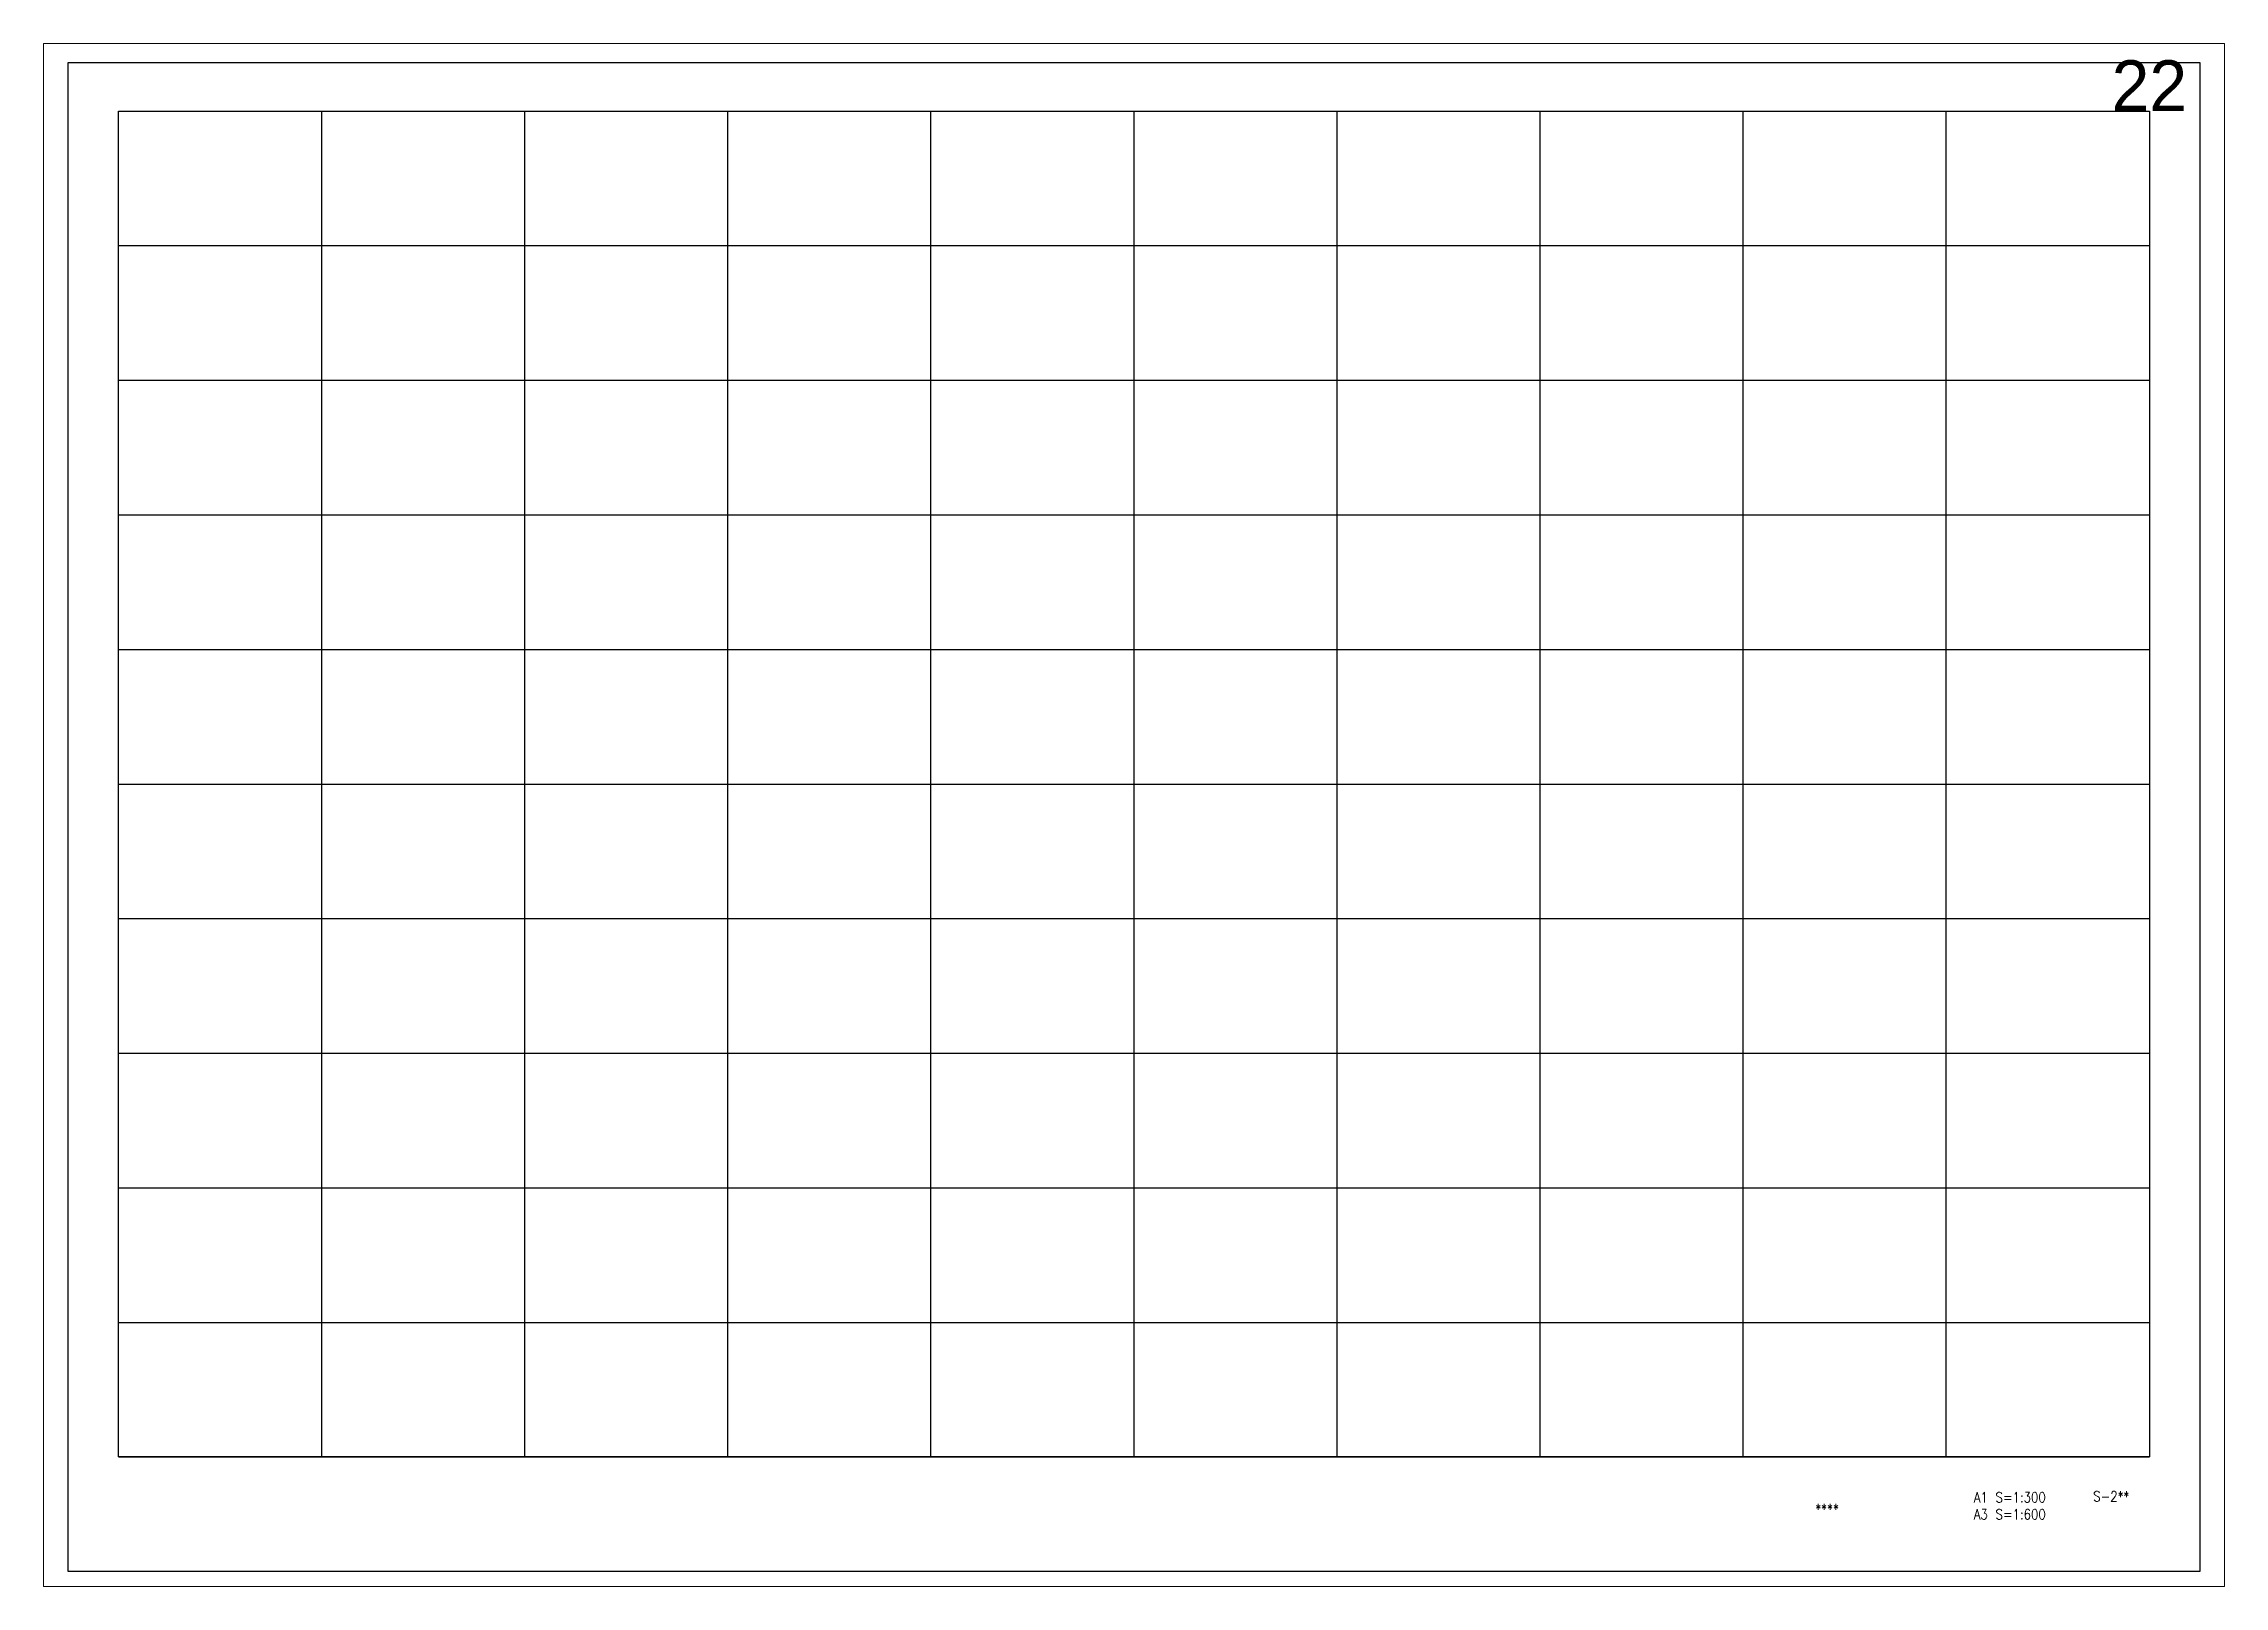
# Paper-space layout '32' of a CAD drawing. Extents: x -23 to 863, y -16 to 610.
# The model-space entities are those that its viewports show. They can reach past a viewport. Long polylines and large blocks are cut down to what shows.
import ezdxf
from ezdxf.enums import TextEntityAlignment as Align

# ---------------------------------------------------------------- set-up
doc = ezdxf.new("R2010")
doc.units = 0
doc.header["$MEASUREMENT"] = 0
doc.layers.get('Defpoints').update_dxf_attribs({"color": 251, "linetype": 'CONTINUOUS'})
doc.layers.add('99_レイアウト枠', color=251, linetype='CONTINUOUS', plot=False)
doc.layers.add('99_頁番号', color=6, linetype='CONTINUOUS')
doc.styles.add('DRACAD', font='txt', dxfattribs={"width": 0.85, "bigfont": 'extfont2'})
doc.styles.get("Standard").update_dxf_attribs({"font": 'Osaka.ttc'})

msp = doc.modelspace()

# ---------------------------------------------------------------- linework, layer by layer
at = {"layer": '99_レイアウト枠'}
for p, q in [((1086000, -368700), (1086000, -209700)), ((1110000, -368700), (1110000, -209700)), ((1134000, -368700), (1134000, -209700)), ((1158000, -368700), (1158000, -209700)), ((1182000, -368700), (1182000, -209700)), ((1206000, -368700), (1206000, -209700)), ((1230000, -368700), (1230000, -209700)), ((1254000, -368700), (1254000, -209700)), ((1278000, -368700), (1278000, -209700)), ((1302000, -368700), (1302000, -209700)), ((1086000, -225600), (1326000, -225600)), ((1086000, -241500), (1326000, -241500)), ((1086000, -257400), (1326000, -257400)), ((1086000, -273300), (1326000, -273300)), ((1086000, -289200), (1326000, -289200)), ((1086000, -305100), (1326000, -305100)), ((1086000, -321000), (1326000, -321000)), ((1086000, -336900), (1326000, -336900)), ((1086000, -352800), (1326000, -352800)), ((1086000, -368700), (1326000, -368700))]:
    msp.add_line(p, q, dxfattribs=at)
for points in [[(1080000, -382200), (1332000, -382200), (1332000, -204000), (1080000, -204000)], [(1086000, -209700), (1326000, -209700), (1326000, -368700), (1086000, -368700)]]:
    msp.add_lwpolyline(points, close=True, dxfattribs=at)

# ---------------------------------------------------------------- texts
msp.add_text('22', height=6000, dxfattribs=at).set_placement((1326000, -209700), align=Align.CENTER)
at = {"layer": '99_頁番号', "char_height": 1200, "attachment_point": 5, "style": 'DRACAD'}
for s, insert in [('A1 S=1:300^JA3 S=1:600', (1309500, -374473)), ('{S-2**}', (1321500, -373350)), ('{  ****  }', (1287000, -374850))]:
    msp.add_mtext(s, dxfattribs=dict(at, insert=insert))

psp = doc.layouts.new('32')

# ---------------------------------------------------------------- viewports
at = {"layer": 'Defpoints'}
psp.add_viewport(center=(420, 297), size=(885.46, 626.16), view_center_point=(1206000, -292860), view_height=182253.6, dxfattribs=at)

doc.saveas('drawing.dxf')
